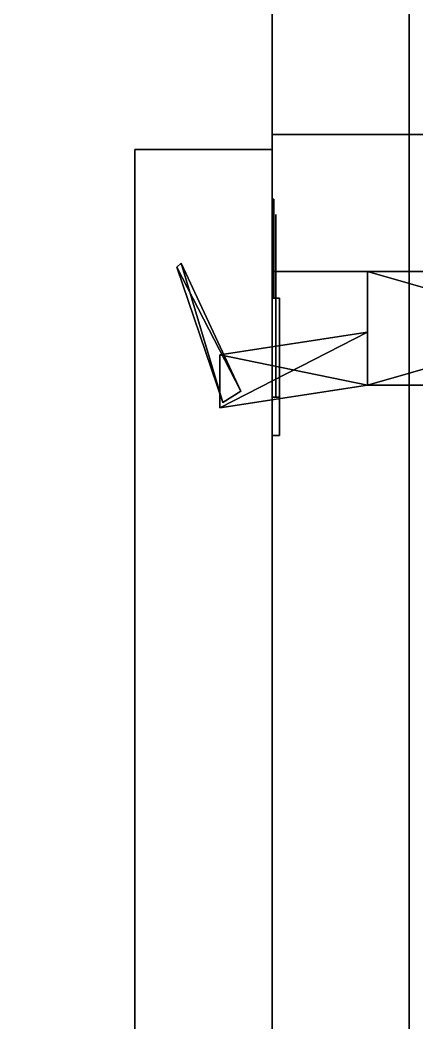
# Model space of a CAD drawing. Extents: x 0 to 4068, y -4475 to 0.
# Drawn here: x 3485 to 3537, y -3032.6 to -2901 of the extents above; entities that cross this region are included whole.
import ezdxf

# ---------------------------------------------------------------- set-up
doc = ezdxf.new("R2010")
doc.units = 0
for name, color, linetype in [('LAYER0', 7, 'CONTINUOUS'), ('LAYER359', 253, 'CONTINUOUS'), ('LAYER364', 7, 'CONTINUOUS'), ('LAYER365', 7, 'CONTINUOUS'), ('LAYER366', 7, 'CONTINUOUS'), ('LAYER369', 28, 'CONTINUOUS'), ('LAYER370', 253, 'CONTINUOUS'), ('LAYER371', 28, 'CONTINUOUS'), ('LAYER372', 253, 'CONTINUOUS'), ('LAYER373', 28, 'CONTINUOUS'), ('LAYER374', 253, 'CONTINUOUS'), ('LAYER375', 28, 'CONTINUOUS'), ('LAYER376', 253, 'CONTINUOUS'), ('LAYER377', 28, 'CONTINUOUS'), ('LAYER378', 253, 'CONTINUOUS'), ('LAYER379', 253, 'CONTINUOUS'), ('LAYER826', 253, 'CONTINUOUS')]:
    doc.layers.add(name, color=color, linetype=linetype)

msp = doc.modelspace()

# ---------------------------------------------------------------- linework, layer by layer
at = {"layer": 'LAYER0', "invisible_edges": 1}
for points in [[(4068, 0), (0, -4475), (0, 0), (4068, 0)], [(4068, -4475, 5), (0, 0, 5), (0, -4475, 5), (4068, -4475, 5)], [(0, 0, 5), (4068, -4475, 5), (4068, 0, 5), (0, 0, 5)], [(0, -4475), (4068, 0), (4068, -4475), (0, -4475)]]:
    msp.add_3dface(points, dxfattribs=at)
at = {"layer": 'LAYER359', "invisible_edges": 1}
for points in [[(3518, -3925, 2365), (3536, -2861, 2365), (3536, -3925, 2365), (3518, -3925, 2365)], [(3536, -2861, 2365), (3518, -3925, 2365), (3518, -2861, 2365), (3536, -2861, 2365)], [(3518, -2861, 2425), (3536, -3925, 2425), (3536, -2861, 2425), (3518, -2861, 2425)], [(3536, -3925, 2425), (3518, -2861, 2425), (3518, -3925, 2425), (3536, -3925, 2425)], [(3518, -3925, 2365), (3518, -2861, 2425), (3518, -2861, 2365), (3518, -3925, 2365)], [(3518, -2861, 2425), (3518, -3925, 2365), (3518, -3925, 2425), (3518, -2861, 2425)], [(3536, -3925, 2425), (3536, -2861, 2365), (3536, -2861, 2425), (3536, -3925, 2425)], [(3536, -2861, 2365), (3536, -3925, 2425), (3536, -3925, 2365), (3536, -2861, 2365)]]:
    msp.add_3dface(points, dxfattribs=at)
at = {"layer": 'LAYER364', "invisible_edges": 1}
for points in [[(3918, -3398, 156), (3518, -2934, 156), (3918, -2934, 156), (3918, -3398, 156)], [(3518, -2934, 156), (3918, -3398, 156), (3518, -3398, 156), (3518, -2934, 156)], [(3918, -2934, 174), (3518, -2934, 156), (3518, -2934, 174), (3918, -2934, 174)], [(3518, -2934, 156), (3918, -2934, 174), (3918, -2934, 156), (3518, -2934, 156)], [(3518, -3398, 174), (3518, -2934, 156), (3518, -3398, 156), (3518, -3398, 174)], [(3518, -2934, 156), (3518, -3398, 174), (3518, -2934, 174), (3518, -2934, 156)], [(3518, -3398, 174), (3918, -2934, 174), (3518, -2934, 174), (3518, -3398, 174)], [(3918, -2934, 174), (3518, -3398, 174), (3918, -3398, 174), (3918, -2934, 174)]]:
    msp.add_3dface(points, dxfattribs=at)
at = {"layer": 'LAYER365', "invisible_edges": 1}
for points in [[(3918, -2934, 2364), (3518, -3398, 2364), (3918, -3398, 2364), (3918, -2934, 2364)], [(3518, -3398, 2364), (3918, -2934, 2364), (3518, -2934, 2364), (3518, -3398, 2364)], [(3918, -2934, 2364), (3518, -2934, 2346), (3518, -2934, 2364), (3918, -2934, 2364)], [(3518, -2934, 2346), (3918, -2934, 2364), (3918, -2934, 2346), (3518, -2934, 2346)], [(3518, -2934, 2346), (3518, -3398, 2364), (3518, -2934, 2364), (3518, -2934, 2346)], [(3518, -3398, 2364), (3518, -2934, 2346), (3518, -3398, 2346), (3518, -3398, 2364)], [(3518, -2934, 2346), (3918, -3398, 2346), (3518, -3398, 2346), (3518, -2934, 2346)], [(3918, -3398, 2346), (3518, -2934, 2346), (3918, -2934, 2346), (3918, -3398, 2346)]]:
    msp.add_3dface(points, dxfattribs=at)
at = {"layer": 'LAYER366', "invisible_edges": 1}
for points in [[(3918, -2916, 155), (3518, -2934, 155), (3518, -2916, 155), (3918, -2916, 155)], [(3518, -2934, 155), (3918, -2916, 155), (3918, -2934, 155), (3518, -2934, 155)], [(3518, -2916, 2365), (3518, -2934, 155), (3518, -2934, 2365), (3518, -2916, 2365)], [(3518, -2934, 155), (3518, -2916, 2365), (3518, -2916, 155), (3518, -2934, 155)], [(3918, -2934, 2365), (3518, -2916, 2365), (3518, -2934, 2365), (3918, -2934, 2365)], [(3518, -2916, 2365), (3918, -2934, 2365), (3918, -2916, 2365), (3518, -2916, 2365)], [(3518, -2916, 2365), (3918, -2916, 155), (3518, -2916, 155), (3518, -2916, 2365)], [(3918, -2916, 155), (3518, -2916, 2365), (3918, -2916, 2365), (3918, -2916, 155)], [(3918, -2934, 2365), (3518, -2934, 155), (3918, -2934, 155), (3918, -2934, 2365)], [(3518, -2934, 155), (3918, -2934, 2365), (3518, -2934, 2365), (3518, -2934, 155)]]:
    msp.add_3dface(points, dxfattribs=at)
at = {"layer": 'LAYER369'}
for points, invisible_edges in [([(3518.25, -2925.49, 253.025), (3518.25, -2924.5, 258), (3518.25, -2926.5, 258), (3518.25, -2926.5, 252.5)], 10), ([(3518.25, -2924.5, 258), (3518.25, -2925.49, 262.975), (3518.25, -2926.5, 263.5), (3518.25, -2926.5, 258)], 10), ([(3518.25, -2928.308, 248.808), (3518.25, -2925.49, 253.025), (3518.25, -2926.5, 252.5), (3518.25, -2930, 252.5)], 10), ([(3518.25, -2925.49, 262.975), (3518.25, -2928.308, 267.192), (3518.25, -2930, 263.5), (3518.25, -2926.5, 263.5)], 10), ([(3518.5, -2926.5, 263.5), (3518.5, -2926.5, 252.5), (3518.5, -2933.5, 252.5), (3518.5, -2933.291, 263.317)], 4), ([(3518.25, -2932.525, 245.99), (3518.25, -2928.308, 248.808), (3518.25, -2930, 252.5), (3518.25, -2933.5, 252.5)], 10), ([(3518.25, -2928.308, 267.192), (3518.25, -2932.525, 270.01), (3518.25, -2933.5, 263.5), (3518.25, -2930, 263.5)], 10), ([(3518.25, -2937.5, 245), (3518.25, -2932.525, 245.99), (3518.25, -2933.5, 252.5), (3518.25, -2937.5, 249)], 2), ([(3518.25, -2932.525, 270.01), (3518.25, -2937.5, 271), (3518.25, -2937.5, 267), (3518.25, -2933.5, 263.5)], 8), ([(3518.5, -2933.291, 263.317), (3518.5, -2933.5, 252.5), (3518.5, -2937.5, 249), (3518.5, -2937.5, 267)], 5), ([(3518.5, -2937.5, 267), (3518.5, -2937.5, 249), (3518.5, -2950.5, 249), (3518.5, -2950.5, 267)], 1), ([(3519, -2955.5, 237), (3519, -2950.5, 249), (3519, -2937.5, 249), (3519, -2937.5, 237)], 1), ([(3519, -2955.5, 279), (3519, -2950.5, 267), (3519, -2937.5, 267), (3519, -2937.5, 279)], 1), ([(3519, -2955.5, 279), (3519, -2955.5, 237), (3519, -2950.5, 249), (3519, -2950.5, 267)], 10)]:
    msp.add_3dface(points, dxfattribs=dict(at, invisible_edges=invisible_edges))
for points in [[(3518, -2937.5, 249), (3518, -2937.5, 237), (3518, -2937.5, 249)], [(3518, -2937.5, 267), (3518, -2937.5, 279), (3518, -2937.5, 267)], [(3519, -2950.5, 249), (3518, -2950.5, 249), (3518, -2937.5, 249), (3519, -2937.5, 249)], [(3519, -2937.5, 249), (3518, -2937.5, 249), (3518, -2937.5, 237), (3519, -2937.5, 237)], [(3519, -2937.5, 237), (3518, -2937.5, 237), (3518, -2955.5, 237), (3519, -2955.5, 237)], [(3519, -2950.5, 267), (3518, -2950.5, 267), (3518, -2937.5, 267), (3519, -2937.5, 267)], [(3519, -2937.5, 267), (3518, -2937.5, 267), (3518, -2937.5, 279), (3519, -2937.5, 279)], [(3519, -2937.5, 279), (3518, -2937.5, 279), (3518, -2955.5, 279), (3519, -2955.5, 279)], [(3518, -2955.5, 237), (3518, -2937.5, 237), (3518, -2937.5, 279), (3518, -2955.5, 279)], [(3519, -2955.5, 237), (3519, -2937.5, 237), (3519, -2937.5, 237), (3519, -2955.5, 237)], [(3519, -2955.5, 279), (3519, -2937.5, 279), (3519, -2937.5, 279), (3519, -2955.5, 279)], [(3518, -2950.5, 249), (3518, -2950.5, 267), (3518, -2950.5, 249)], [(3519, -2950.5, 249), (3518, -2950.5, 249), (3518, -2950.5, 267), (3519, -2950.5, 267)], [(3519, -2955.5, 279), (3518, -2955.5, 279), (3519, -2955.5, 279)], [(3518, -2955.5, 237), (3518, -2955.5, 279), (3519, -2955.5, 279), (3519, -2955.5, 237)]]:
    msp.add_3dface(points, dxfattribs=at)
at = {"layer": 'LAYER370'}
for points in [[(3513.925, -2949.692, 252.348), (3505.5, -2933.409, 252.348), (3506.077, -2932.918, 252.348), (3513.925, -2949.692, 252.348)], [(3505.5, -2933.409, 263.652), (3511.544, -2951.182, 263.652), (3506.077, -2932.918, 263.652), (3505.5, -2933.409, 263.652)], [(3506.077, -2932.918, 263.652), (3511.544, -2951.182, 263.652), (3513.925, -2949.692, 263.652), (3506.077, -2932.918, 263.652)], [(3511.544, -2951.182, 252.348), (3505.5, -2933.409, 252.348), (3513.925, -2949.692, 252.348), (3511.544, -2951.182, 252.348)], [(3511.544, -2951.182, 252.348), (3505.5, -2933.409, 263.652), (3505.5, -2933.409, 252.348), (3511.544, -2951.182, 252.348)], [(3511.544, -2951.182, 263.652), (3505.5, -2933.409, 263.652), (3511.544, -2951.182, 252.348), (3511.544, -2951.182, 263.652)], [(3582.5, -2934, 251.217), (3530.5, -2948.921, 251.217), (3530.5, -2934, 251.217), (3582.5, -2934, 251.217)], [(3582.5, -2948.921, 251.217), (3530.5, -2948.921, 251.217), (3582.5, -2934, 251.217), (3582.5, -2948.921, 251.217)], [(3530.5, -2934, 264.783), (3582.5, -2948.921, 264.783), (3582.5, -2934, 264.783), (3530.5, -2934, 264.783)], [(3530.5, -2948.921, 264.783), (3582.5, -2948.921, 264.783), (3530.5, -2934, 264.783), (3530.5, -2948.921, 264.783)], [(3530.5, -2941.958, 251.217), (3511.135, -2951.906, 251.217), (3511.135, -2944.942, 251.217), (3530.5, -2941.958, 251.217)], [(3530.5, -2948.921, 251.217), (3511.135, -2951.906, 251.217), (3530.5, -2941.958, 251.217), (3530.5, -2948.921, 251.217)], [(3511.135, -2944.942, 264.783), (3530.5, -2948.921, 264.783), (3530.5, -2941.958, 264.783), (3511.135, -2944.942, 264.783)], [(3511.135, -2951.906, 264.783), (3530.5, -2948.921, 264.783), (3511.135, -2944.942, 264.783), (3511.135, -2951.906, 264.783)], [(3530.5, -2948.921, 251.217), (3511.135, -2951.906, 264.783), (3511.135, -2951.906, 251.217), (3530.5, -2948.921, 251.217)], [(3530.5, -2948.921, 264.783), (3511.135, -2951.906, 264.783), (3530.5, -2948.921, 251.217), (3530.5, -2948.921, 264.783)], [(3582.5, -2948.921, 251.217), (3530.5, -2948.921, 264.783), (3530.5, -2948.921, 251.217), (3582.5, -2948.921, 251.217)], [(3582.5, -2948.921, 264.783), (3530.5, -2948.921, 264.783), (3582.5, -2948.921, 251.217), (3582.5, -2948.921, 264.783)]]:
    msp.add_3dface(points, dxfattribs=at)
at = {"layer": 'LAYER371'}
for points, invisible_edges in [([(3518.25, -2925.49, 754.025), (3518.25, -2924.5, 759), (3518.25, -2926.5, 759), (3518.25, -2926.5, 753.5)], 10), ([(3518.25, -2924.5, 759), (3518.25, -2925.49, 763.975), (3518.25, -2926.5, 764.5), (3518.25, -2926.5, 759)], 10), ([(3518.25, -2928.308, 749.808), (3518.25, -2925.49, 754.025), (3518.25, -2926.5, 753.5), (3518.25, -2930, 753.5)], 10), ([(3518.25, -2925.49, 763.975), (3518.25, -2928.308, 768.192), (3518.25, -2930, 764.5), (3518.25, -2926.5, 764.5)], 10), ([(3518.5, -2926.5, 764.5), (3518.5, -2926.5, 753.5), (3518.5, -2933.5, 753.5), (3518.5, -2933.291, 764.317)], 4), ([(3518.25, -2932.525, 746.99), (3518.25, -2928.308, 749.808), (3518.25, -2930, 753.5), (3518.25, -2933.5, 753.5)], 10), ([(3518.25, -2928.308, 768.192), (3518.25, -2932.525, 771.01), (3518.25, -2933.5, 764.5), (3518.25, -2930, 764.5)], 10), ([(3518.25, -2937.5, 746), (3518.25, -2932.525, 746.99), (3518.25, -2933.5, 753.5), (3518.25, -2937.5, 750)], 2), ([(3518.25, -2932.525, 771.01), (3518.25, -2937.5, 772), (3518.25, -2937.5, 768), (3518.25, -2933.5, 764.5)], 8), ([(3518.5, -2933.291, 764.317), (3518.5, -2933.5, 753.5), (3518.5, -2937.5, 750), (3518.5, -2937.5, 768)], 5), ([(3518.5, -2937.5, 768), (3518.5, -2937.5, 750), (3518.5, -2950.5, 750), (3518.5, -2950.5, 768)], 1), ([(3519, -2955.5, 738), (3519, -2950.5, 750), (3519, -2937.5, 750), (3519, -2937.5, 738)], 1), ([(3519, -2955.5, 780), (3519, -2950.5, 768), (3519, -2937.5, 768), (3519, -2937.5, 780)], 1), ([(3519, -2955.5, 780), (3519, -2955.5, 738), (3519, -2950.5, 750), (3519, -2950.5, 768)], 10)]:
    msp.add_3dface(points, dxfattribs=dict(at, invisible_edges=invisible_edges))
for points in [[(3518, -2937.5, 750), (3518, -2937.5, 738), (3518, -2937.5, 750)], [(3518, -2937.5, 768), (3518, -2937.5, 780), (3518, -2937.5, 768)], [(3519, -2950.5, 750), (3518, -2950.5, 750), (3518, -2937.5, 750), (3519, -2937.5, 750)], [(3519, -2937.5, 750), (3518, -2937.5, 750), (3518, -2937.5, 738), (3519, -2937.5, 738)], [(3519, -2937.5, 738), (3518, -2937.5, 738), (3518, -2955.5, 738), (3519, -2955.5, 738)], [(3519, -2950.5, 768), (3518, -2950.5, 768), (3518, -2937.5, 768), (3519, -2937.5, 768)], [(3519, -2937.5, 768), (3518, -2937.5, 768), (3518, -2937.5, 780), (3519, -2937.5, 780)], [(3519, -2937.5, 780), (3518, -2937.5, 780), (3518, -2955.5, 780), (3519, -2955.5, 780)], [(3518, -2955.5, 738), (3518, -2937.5, 738), (3518, -2937.5, 780), (3518, -2955.5, 780)], [(3519, -2955.5, 738), (3519, -2937.5, 738), (3519, -2937.5, 738), (3519, -2955.5, 738)], [(3519, -2955.5, 780), (3519, -2937.5, 780), (3519, -2937.5, 780), (3519, -2955.5, 780)], [(3518, -2950.5, 750), (3518, -2950.5, 768), (3518, -2950.5, 750)], [(3519, -2950.5, 750), (3518, -2950.5, 750), (3518, -2950.5, 768), (3519, -2950.5, 768)], [(3519, -2955.5, 780), (3518, -2955.5, 780), (3519, -2955.5, 780)], [(3518, -2955.5, 738), (3518, -2955.5, 780), (3519, -2955.5, 780), (3519, -2955.5, 738)]]:
    msp.add_3dface(points, dxfattribs=at)
at = {"layer": 'LAYER372'}
for points in [[(3513.925, -2949.692, 753.348), (3505.5, -2933.409, 753.348), (3506.077, -2932.918, 753.348), (3513.925, -2949.692, 753.348)], [(3505.5, -2933.409, 764.652), (3511.544, -2951.182, 764.652), (3506.077, -2932.918, 764.652), (3505.5, -2933.409, 764.652)], [(3506.077, -2932.918, 764.652), (3511.544, -2951.182, 764.652), (3513.925, -2949.692, 764.652), (3506.077, -2932.918, 764.652)], [(3511.544, -2951.182, 753.348), (3505.5, -2933.409, 753.348), (3513.925, -2949.692, 753.348), (3511.544, -2951.182, 753.348)], [(3511.544, -2951.182, 753.348), (3505.5, -2933.409, 764.652), (3505.5, -2933.409, 753.348), (3511.544, -2951.182, 753.348)], [(3511.544, -2951.182, 764.652), (3505.5, -2933.409, 764.652), (3511.544, -2951.182, 753.348), (3511.544, -2951.182, 764.652)], [(3582.5, -2934, 752.217), (3530.5, -2948.921, 752.217), (3530.5, -2934, 752.217), (3582.5, -2934, 752.217)], [(3582.5, -2948.921, 752.217), (3530.5, -2948.921, 752.217), (3582.5, -2934, 752.217), (3582.5, -2948.921, 752.217)], [(3530.5, -2934, 765.783), (3582.5, -2948.921, 765.783), (3582.5, -2934, 765.783), (3530.5, -2934, 765.783)], [(3530.5, -2948.921, 765.783), (3582.5, -2948.921, 765.783), (3530.5, -2934, 765.783), (3530.5, -2948.921, 765.783)], [(3530.5, -2941.958, 752.217), (3511.135, -2951.906, 752.217), (3511.135, -2944.942, 752.217), (3530.5, -2941.958, 752.217)], [(3530.5, -2948.921, 752.217), (3511.135, -2951.906, 752.217), (3530.5, -2941.958, 752.217), (3530.5, -2948.921, 752.217)], [(3511.135, -2944.942, 765.783), (3530.5, -2948.921, 765.783), (3530.5, -2941.958, 765.783), (3511.135, -2944.942, 765.783)], [(3511.135, -2951.906, 765.783), (3530.5, -2948.921, 765.783), (3511.135, -2944.942, 765.783), (3511.135, -2951.906, 765.783)], [(3530.5, -2948.921, 752.217), (3511.135, -2951.906, 765.783), (3511.135, -2951.906, 752.217), (3530.5, -2948.921, 752.217)], [(3530.5, -2948.921, 765.783), (3511.135, -2951.906, 765.783), (3530.5, -2948.921, 752.217), (3530.5, -2948.921, 765.783)], [(3582.5, -2948.921, 752.217), (3530.5, -2948.921, 765.783), (3530.5, -2948.921, 752.217), (3582.5, -2948.921, 752.217)], [(3582.5, -2948.921, 765.783), (3530.5, -2948.921, 765.783), (3582.5, -2948.921, 752.217), (3582.5, -2948.921, 765.783)]]:
    msp.add_3dface(points, dxfattribs=at)
at = {"layer": 'LAYER373'}
for points, invisible_edges in [([(3518.25, -2925.49, 1255.025), (3518.25, -2924.5, 1260), (3518.25, -2926.5, 1260), (3518.25, -2926.5, 1254.5)], 10), ([(3518.25, -2924.5, 1260), (3518.25, -2925.49, 1264.975), (3518.25, -2926.5, 1265.5), (3518.25, -2926.5, 1260)], 10), ([(3518.25, -2928.308, 1250.808), (3518.25, -2925.49, 1255.025), (3518.25, -2926.5, 1254.5), (3518.25, -2930, 1254.5)], 10), ([(3518.25, -2925.49, 1264.975), (3518.25, -2928.308, 1269.192), (3518.25, -2930, 1265.5), (3518.25, -2926.5, 1265.5)], 10), ([(3518.5, -2926.5, 1265.5), (3518.5, -2926.5, 1254.5), (3518.5, -2933.5, 1254.5), (3518.5, -2933.291, 1265.317)], 4), ([(3518.25, -2932.525, 1247.99), (3518.25, -2928.308, 1250.808), (3518.25, -2930, 1254.5), (3518.25, -2933.5, 1254.5)], 10), ([(3518.25, -2928.308, 1269.192), (3518.25, -2932.525, 1272.01), (3518.25, -2933.5, 1265.5), (3518.25, -2930, 1265.5)], 10), ([(3518.25, -2937.5, 1247), (3518.25, -2932.525, 1247.99), (3518.25, -2933.5, 1254.5), (3518.25, -2937.5, 1251)], 2), ([(3518.25, -2932.525, 1272.01), (3518.25, -2937.5, 1273), (3518.25, -2937.5, 1269), (3518.25, -2933.5, 1265.5)], 8), ([(3518.5, -2933.291, 1265.317), (3518.5, -2933.5, 1254.5), (3518.5, -2937.5, 1251), (3518.5, -2937.5, 1269)], 5), ([(3518.5, -2937.5, 1269), (3518.5, -2937.5, 1251), (3518.5, -2950.5, 1251), (3518.5, -2950.5, 1269)], 1), ([(3519, -2955.5, 1239), (3519, -2950.5, 1251), (3519, -2937.5, 1251), (3519, -2937.5, 1239)], 1), ([(3519, -2955.5, 1281), (3519, -2950.5, 1269), (3519, -2937.5, 1269), (3519, -2937.5, 1281)], 1), ([(3519, -2955.5, 1281), (3519, -2955.5, 1239), (3519, -2950.5, 1251), (3519, -2950.5, 1269)], 10)]:
    msp.add_3dface(points, dxfattribs=dict(at, invisible_edges=invisible_edges))
for points in [[(3518, -2937.5, 1251), (3518, -2937.5, 1239), (3518, -2937.5, 1251)], [(3518, -2937.5, 1269), (3518, -2937.5, 1281), (3518, -2937.5, 1269)], [(3519, -2950.5, 1251), (3518, -2950.5, 1251), (3518, -2937.5, 1251), (3519, -2937.5, 1251)], [(3519, -2937.5, 1251), (3518, -2937.5, 1251), (3518, -2937.5, 1239), (3519, -2937.5, 1239)], [(3519, -2937.5, 1239), (3518, -2937.5, 1239), (3518, -2955.5, 1239), (3519, -2955.5, 1239)], [(3519, -2950.5, 1269), (3518, -2950.5, 1269), (3518, -2937.5, 1269), (3519, -2937.5, 1269)], [(3519, -2937.5, 1269), (3518, -2937.5, 1269), (3518, -2937.5, 1281), (3519, -2937.5, 1281)], [(3519, -2937.5, 1281), (3518, -2937.5, 1281), (3518, -2955.5, 1281), (3519, -2955.5, 1281)], [(3518, -2955.5, 1239), (3518, -2937.5, 1239), (3518, -2937.5, 1281), (3518, -2955.5, 1281)], [(3519, -2955.5, 1239), (3519, -2937.5, 1239), (3519, -2937.5, 1239), (3519, -2955.5, 1239)], [(3519, -2955.5, 1281), (3519, -2937.5, 1281), (3519, -2937.5, 1281), (3519, -2955.5, 1281)], [(3518, -2950.5, 1251), (3518, -2950.5, 1269), (3518, -2950.5, 1251)], [(3519, -2950.5, 1251), (3518, -2950.5, 1251), (3518, -2950.5, 1269), (3519, -2950.5, 1269)], [(3519, -2955.5, 1281), (3518, -2955.5, 1281), (3519, -2955.5, 1281)], [(3518, -2955.5, 1239), (3518, -2955.5, 1281), (3519, -2955.5, 1281), (3519, -2955.5, 1239)]]:
    msp.add_3dface(points, dxfattribs=at)
at = {"layer": 'LAYER374'}
for points in [[(3513.925, -2949.692, 1254.348), (3505.5, -2933.409, 1254.348), (3506.077, -2932.918, 1254.348), (3513.925, -2949.692, 1254.348)], [(3505.5, -2933.409, 1265.652), (3511.544, -2951.182, 1265.652), (3506.077, -2932.918, 1265.652), (3505.5, -2933.409, 1265.652)], [(3506.077, -2932.918, 1265.652), (3511.544, -2951.182, 1265.652), (3513.925, -2949.692, 1265.652), (3506.077, -2932.918, 1265.652)], [(3511.544, -2951.182, 1254.348), (3505.5, -2933.409, 1254.348), (3513.925, -2949.692, 1254.348), (3511.544, -2951.182, 1254.348)], [(3511.544, -2951.182, 1254.348), (3505.5, -2933.409, 1265.652), (3505.5, -2933.409, 1254.348), (3511.544, -2951.182, 1254.348)], [(3511.544, -2951.182, 1265.652), (3505.5, -2933.409, 1265.652), (3511.544, -2951.182, 1254.348), (3511.544, -2951.182, 1265.652)], [(3582.5, -2934, 1253.217), (3530.5, -2948.921, 1253.217), (3530.5, -2934, 1253.217), (3582.5, -2934, 1253.217)], [(3582.5, -2948.921, 1253.217), (3530.5, -2948.921, 1253.217), (3582.5, -2934, 1253.217), (3582.5, -2948.921, 1253.217)], [(3530.5, -2934, 1266.783), (3582.5, -2948.921, 1266.783), (3582.5, -2934, 1266.783), (3530.5, -2934, 1266.783)], [(3530.5, -2948.921, 1266.783), (3582.5, -2948.921, 1266.783), (3530.5, -2934, 1266.783), (3530.5, -2948.921, 1266.783)], [(3530.5, -2941.958, 1253.217), (3511.135, -2951.906, 1253.217), (3511.135, -2944.942, 1253.217), (3530.5, -2941.958, 1253.217)], [(3530.5, -2948.921, 1253.217), (3511.135, -2951.906, 1253.217), (3530.5, -2941.958, 1253.217), (3530.5, -2948.921, 1253.217)], [(3511.135, -2944.942, 1266.783), (3530.5, -2948.921, 1266.783), (3530.5, -2941.958, 1266.783), (3511.135, -2944.942, 1266.783)], [(3511.135, -2951.906, 1266.783), (3530.5, -2948.921, 1266.783), (3511.135, -2944.942, 1266.783), (3511.135, -2951.906, 1266.783)], [(3530.5, -2948.921, 1253.217), (3511.135, -2951.906, 1266.783), (3511.135, -2951.906, 1253.217), (3530.5, -2948.921, 1253.217)], [(3530.5, -2948.921, 1266.783), (3511.135, -2951.906, 1266.783), (3530.5, -2948.921, 1253.217), (3530.5, -2948.921, 1266.783)], [(3582.5, -2948.921, 1253.217), (3530.5, -2948.921, 1266.783), (3530.5, -2948.921, 1253.217), (3582.5, -2948.921, 1253.217)], [(3582.5, -2948.921, 1266.783), (3530.5, -2948.921, 1266.783), (3582.5, -2948.921, 1253.217), (3582.5, -2948.921, 1266.783)]]:
    msp.add_3dface(points, dxfattribs=at)
at = {"layer": 'LAYER375'}
for points, invisible_edges in [([(3518.25, -2925.49, 1756.025), (3518.25, -2924.5, 1761), (3518.25, -2926.5, 1761), (3518.25, -2926.5, 1755.5)], 10), ([(3518.25, -2924.5, 1761), (3518.25, -2925.49, 1765.975), (3518.25, -2926.5, 1766.5), (3518.25, -2926.5, 1761)], 10), ([(3518.25, -2928.308, 1751.808), (3518.25, -2925.49, 1756.025), (3518.25, -2926.5, 1755.5), (3518.25, -2930, 1755.5)], 10), ([(3518.25, -2925.49, 1765.975), (3518.25, -2928.308, 1770.192), (3518.25, -2930, 1766.5), (3518.25, -2926.5, 1766.5)], 10), ([(3518.5, -2926.5, 1766.5), (3518.5, -2926.5, 1755.5), (3518.5, -2933.5, 1755.5), (3518.5, -2933.291, 1766.317)], 4), ([(3518.25, -2932.525, 1748.99), (3518.25, -2928.308, 1751.808), (3518.25, -2930, 1755.5), (3518.25, -2933.5, 1755.5)], 10), ([(3518.25, -2928.308, 1770.192), (3518.25, -2932.525, 1773.01), (3518.25, -2933.5, 1766.5), (3518.25, -2930, 1766.5)], 10), ([(3518.25, -2937.5, 1748), (3518.25, -2932.525, 1748.99), (3518.25, -2933.5, 1755.5), (3518.25, -2937.5, 1752)], 2), ([(3518.25, -2932.525, 1773.01), (3518.25, -2937.5, 1774), (3518.25, -2937.5, 1770), (3518.25, -2933.5, 1766.5)], 8), ([(3518.5, -2933.291, 1766.317), (3518.5, -2933.5, 1755.5), (3518.5, -2937.5, 1752), (3518.5, -2937.5, 1770)], 5), ([(3518.5, -2937.5, 1770), (3518.5, -2937.5, 1752), (3518.5, -2950.5, 1752), (3518.5, -2950.5, 1770)], 1), ([(3519, -2955.5, 1740), (3519, -2950.5, 1752), (3519, -2937.5, 1752), (3519, -2937.5, 1740)], 1), ([(3519, -2955.5, 1782), (3519, -2950.5, 1770), (3519, -2937.5, 1770), (3519, -2937.5, 1782)], 1), ([(3519, -2955.5, 1782), (3519, -2955.5, 1740), (3519, -2950.5, 1752), (3519, -2950.5, 1770)], 10)]:
    msp.add_3dface(points, dxfattribs=dict(at, invisible_edges=invisible_edges))
for points in [[(3518, -2937.5, 1752), (3518, -2937.5, 1740), (3518, -2937.5, 1752)], [(3518, -2937.5, 1770), (3518, -2937.5, 1782), (3518, -2937.5, 1770)], [(3519, -2950.5, 1752), (3518, -2950.5, 1752), (3518, -2937.5, 1752), (3519, -2937.5, 1752)], [(3519, -2937.5, 1752), (3518, -2937.5, 1752), (3518, -2937.5, 1740), (3519, -2937.5, 1740)], [(3519, -2937.5, 1740), (3518, -2937.5, 1740), (3518, -2955.5, 1740), (3519, -2955.5, 1740)], [(3519, -2950.5, 1770), (3518, -2950.5, 1770), (3518, -2937.5, 1770), (3519, -2937.5, 1770)], [(3519, -2937.5, 1770), (3518, -2937.5, 1770), (3518, -2937.5, 1782), (3519, -2937.5, 1782)], [(3519, -2937.5, 1782), (3518, -2937.5, 1782), (3518, -2955.5, 1782), (3519, -2955.5, 1782)], [(3518, -2955.5, 1740), (3518, -2937.5, 1740), (3518, -2937.5, 1782), (3518, -2955.5, 1782)], [(3519, -2955.5, 1740), (3519, -2937.5, 1740), (3519, -2937.5, 1740), (3519, -2955.5, 1740)], [(3519, -2955.5, 1782), (3519, -2937.5, 1782), (3519, -2937.5, 1782), (3519, -2955.5, 1782)], [(3518, -2950.5, 1752), (3518, -2950.5, 1770), (3518, -2950.5, 1752)], [(3519, -2950.5, 1752), (3518, -2950.5, 1752), (3518, -2950.5, 1770), (3519, -2950.5, 1770)], [(3519, -2955.5, 1782), (3518, -2955.5, 1782), (3519, -2955.5, 1782)], [(3518, -2955.5, 1740), (3518, -2955.5, 1782), (3519, -2955.5, 1782), (3519, -2955.5, 1740)]]:
    msp.add_3dface(points, dxfattribs=at)
at = {"layer": 'LAYER376'}
for points in [[(3513.925, -2949.692, 1755.348), (3505.5, -2933.409, 1755.348), (3506.077, -2932.918, 1755.348), (3513.925, -2949.692, 1755.348)], [(3505.5, -2933.409, 1766.652), (3511.544, -2951.182, 1766.652), (3506.077, -2932.918, 1766.652), (3505.5, -2933.409, 1766.652)], [(3506.077, -2932.918, 1766.652), (3511.544, -2951.182, 1766.652), (3513.925, -2949.692, 1766.652), (3506.077, -2932.918, 1766.652)], [(3511.544, -2951.182, 1755.348), (3505.5, -2933.409, 1755.348), (3513.925, -2949.692, 1755.348), (3511.544, -2951.182, 1755.348)], [(3511.544, -2951.182, 1755.348), (3505.5, -2933.409, 1766.652), (3505.5, -2933.409, 1755.348), (3511.544, -2951.182, 1755.348)], [(3511.544, -2951.182, 1766.652), (3505.5, -2933.409, 1766.652), (3511.544, -2951.182, 1755.348), (3511.544, -2951.182, 1766.652)], [(3582.5, -2934, 1754.217), (3530.5, -2948.921, 1754.217), (3530.5, -2934, 1754.217), (3582.5, -2934, 1754.217)], [(3582.5, -2948.921, 1754.217), (3530.5, -2948.921, 1754.217), (3582.5, -2934, 1754.217), (3582.5, -2948.921, 1754.217)], [(3530.5, -2934, 1767.783), (3582.5, -2948.921, 1767.783), (3582.5, -2934, 1767.783), (3530.5, -2934, 1767.783)], [(3530.5, -2948.921, 1767.783), (3582.5, -2948.921, 1767.783), (3530.5, -2934, 1767.783), (3530.5, -2948.921, 1767.783)], [(3530.5, -2941.958, 1754.217), (3511.135, -2951.906, 1754.217), (3511.135, -2944.942, 1754.217), (3530.5, -2941.958, 1754.217)], [(3530.5, -2948.921, 1754.217), (3511.135, -2951.906, 1754.217), (3530.5, -2941.958, 1754.217), (3530.5, -2948.921, 1754.217)], [(3511.135, -2944.942, 1767.783), (3530.5, -2948.921, 1767.783), (3530.5, -2941.958, 1767.783), (3511.135, -2944.942, 1767.783)], [(3511.135, -2951.906, 1767.783), (3530.5, -2948.921, 1767.783), (3511.135, -2944.942, 1767.783), (3511.135, -2951.906, 1767.783)], [(3530.5, -2948.921, 1754.217), (3511.135, -2951.906, 1767.783), (3511.135, -2951.906, 1754.217), (3530.5, -2948.921, 1754.217)], [(3530.5, -2948.921, 1767.783), (3511.135, -2951.906, 1767.783), (3530.5, -2948.921, 1754.217), (3530.5, -2948.921, 1767.783)], [(3582.5, -2948.921, 1754.217), (3530.5, -2948.921, 1767.783), (3530.5, -2948.921, 1754.217), (3582.5, -2948.921, 1754.217)], [(3582.5, -2948.921, 1767.783), (3530.5, -2948.921, 1767.783), (3582.5, -2948.921, 1754.217), (3582.5, -2948.921, 1767.783)]]:
    msp.add_3dface(points, dxfattribs=at)
at = {"layer": 'LAYER377'}
for points, invisible_edges in [([(3518.25, -2925.49, 2257.025), (3518.25, -2924.5, 2262), (3518.25, -2926.5, 2262), (3518.25, -2926.5, 2256.5)], 10), ([(3518.25, -2924.5, 2262), (3518.25, -2925.49, 2266.975), (3518.25, -2926.5, 2267.5), (3518.25, -2926.5, 2262)], 10), ([(3518.25, -2928.308, 2252.808), (3518.25, -2925.49, 2257.025), (3518.25, -2926.5, 2256.5), (3518.25, -2930, 2256.5)], 10), ([(3518.25, -2925.49, 2266.975), (3518.25, -2928.308, 2271.192), (3518.25, -2930, 2267.5), (3518.25, -2926.5, 2267.5)], 10), ([(3518.5, -2926.5, 2267.5), (3518.5, -2926.5, 2256.5), (3518.5, -2933.5, 2256.5), (3518.5, -2933.291, 2267.317)], 4), ([(3518.25, -2932.525, 2249.99), (3518.25, -2928.308, 2252.808), (3518.25, -2930, 2256.5), (3518.25, -2933.5, 2256.5)], 10), ([(3518.25, -2928.308, 2271.192), (3518.25, -2932.525, 2274.01), (3518.25, -2933.5, 2267.5), (3518.25, -2930, 2267.5)], 10), ([(3518.25, -2937.5, 2249), (3518.25, -2932.525, 2249.99), (3518.25, -2933.5, 2256.5), (3518.25, -2937.5, 2253)], 2), ([(3518.25, -2932.525, 2274.01), (3518.25, -2937.5, 2275), (3518.25, -2937.5, 2271), (3518.25, -2933.5, 2267.5)], 8), ([(3518.5, -2933.291, 2267.317), (3518.5, -2933.5, 2256.5), (3518.5, -2937.5, 2253), (3518.5, -2937.5, 2271)], 5), ([(3518.5, -2937.5, 2271), (3518.5, -2937.5, 2253), (3518.5, -2950.5, 2253), (3518.5, -2950.5, 2271)], 1), ([(3519, -2955.5, 2241), (3519, -2950.5, 2253), (3519, -2937.5, 2253), (3519, -2937.5, 2241)], 1), ([(3519, -2955.5, 2283), (3519, -2950.5, 2271), (3519, -2937.5, 2271), (3519, -2937.5, 2283)], 1), ([(3519, -2955.5, 2283), (3519, -2955.5, 2241), (3519, -2950.5, 2253), (3519, -2950.5, 2271)], 10)]:
    msp.add_3dface(points, dxfattribs=dict(at, invisible_edges=invisible_edges))
for points in [[(3518, -2937.5, 2253), (3518, -2937.5, 2241), (3518, -2937.5, 2253)], [(3518, -2937.5, 2271), (3518, -2937.5, 2283), (3518, -2937.5, 2271)], [(3519, -2950.5, 2253), (3518, -2950.5, 2253), (3518, -2937.5, 2253), (3519, -2937.5, 2253)], [(3519, -2937.5, 2253), (3518, -2937.5, 2253), (3518, -2937.5, 2241), (3519, -2937.5, 2241)], [(3519, -2937.5, 2241), (3518, -2937.5, 2241), (3518, -2955.5, 2241), (3519, -2955.5, 2241)], [(3519, -2950.5, 2271), (3518, -2950.5, 2271), (3518, -2937.5, 2271), (3519, -2937.5, 2271)], [(3519, -2937.5, 2271), (3518, -2937.5, 2271), (3518, -2937.5, 2283), (3519, -2937.5, 2283)], [(3519, -2937.5, 2283), (3518, -2937.5, 2283), (3518, -2955.5, 2283), (3519, -2955.5, 2283)], [(3518, -2955.5, 2241), (3518, -2937.5, 2241), (3518, -2937.5, 2283), (3518, -2955.5, 2283)], [(3519, -2955.5, 2241), (3519, -2937.5, 2241), (3519, -2937.5, 2241), (3519, -2955.5, 2241)], [(3519, -2955.5, 2283), (3519, -2937.5, 2283), (3519, -2937.5, 2283), (3519, -2955.5, 2283)], [(3518, -2950.5, 2253), (3518, -2950.5, 2271), (3518, -2950.5, 2253)], [(3519, -2950.5, 2253), (3518, -2950.5, 2253), (3518, -2950.5, 2271), (3519, -2950.5, 2271)], [(3519, -2955.5, 2283), (3518, -2955.5, 2283), (3519, -2955.5, 2283)], [(3518, -2955.5, 2241), (3518, -2955.5, 2283), (3519, -2955.5, 2283), (3519, -2955.5, 2241)]]:
    msp.add_3dface(points, dxfattribs=at)
at = {"layer": 'LAYER378'}
for points in [[(3513.925, -2949.692, 2256.348), (3505.5, -2933.409, 2256.348), (3506.077, -2932.918, 2256.348), (3513.925, -2949.692, 2256.348)], [(3505.5, -2933.409, 2267.652), (3511.544, -2951.182, 2267.652), (3506.077, -2932.918, 2267.652), (3505.5, -2933.409, 2267.652)], [(3506.077, -2932.918, 2267.652), (3511.544, -2951.182, 2267.652), (3513.925, -2949.692, 2267.652), (3506.077, -2932.918, 2267.652)], [(3511.544, -2951.182, 2256.348), (3505.5, -2933.409, 2256.348), (3513.925, -2949.692, 2256.348), (3511.544, -2951.182, 2256.348)], [(3511.544, -2951.182, 2256.348), (3505.5, -2933.409, 2267.652), (3505.5, -2933.409, 2256.348), (3511.544, -2951.182, 2256.348)], [(3511.544, -2951.182, 2267.652), (3505.5, -2933.409, 2267.652), (3511.544, -2951.182, 2256.348), (3511.544, -2951.182, 2267.652)], [(3582.5, -2934, 2255.217), (3530.5, -2948.921, 2255.217), (3530.5, -2934, 2255.217), (3582.5, -2934, 2255.217)], [(3582.5, -2948.921, 2255.217), (3530.5, -2948.921, 2255.217), (3582.5, -2934, 2255.217), (3582.5, -2948.921, 2255.217)], [(3530.5, -2934, 2268.783), (3582.5, -2948.921, 2268.783), (3582.5, -2934, 2268.783), (3530.5, -2934, 2268.783)], [(3530.5, -2948.921, 2268.783), (3582.5, -2948.921, 2268.783), (3530.5, -2934, 2268.783), (3530.5, -2948.921, 2268.783)], [(3530.5, -2941.958, 2255.217), (3511.135, -2951.906, 2255.217), (3511.135, -2944.942, 2255.217), (3530.5, -2941.958, 2255.217)], [(3530.5, -2948.921, 2255.217), (3511.135, -2951.906, 2255.217), (3530.5, -2941.958, 2255.217), (3530.5, -2948.921, 2255.217)], [(3511.135, -2944.942, 2268.783), (3530.5, -2948.921, 2268.783), (3530.5, -2941.958, 2268.783), (3511.135, -2944.942, 2268.783)], [(3511.135, -2951.906, 2268.783), (3530.5, -2948.921, 2268.783), (3511.135, -2944.942, 2268.783), (3511.135, -2951.906, 2268.783)], [(3530.5, -2948.921, 2255.217), (3511.135, -2951.906, 2268.783), (3511.135, -2951.906, 2255.217), (3530.5, -2948.921, 2255.217)], [(3530.5, -2948.921, 2268.783), (3511.135, -2951.906, 2268.783), (3530.5, -2948.921, 2255.217), (3530.5, -2948.921, 2268.783)], [(3582.5, -2948.921, 2255.217), (3530.5, -2948.921, 2268.783), (3530.5, -2948.921, 2255.217), (3582.5, -2948.921, 2255.217)], [(3582.5, -2948.921, 2268.783), (3530.5, -2948.921, 2268.783), (3582.5, -2948.921, 2255.217), (3582.5, -2948.921, 2268.783)]]:
    msp.add_3dface(points, dxfattribs=at)
at = {"layer": 'LAYER379', "invisible_edges": 1}
for points in [[(3518, -3414, 158), (3500, -2918, 158), (3518, -2918, 158), (3518, -3414, 158)], [(3500, -2918, 158), (3518, -3414, 158), (3500, -3414, 158), (3500, -2918, 158)], [(3500, -2918, 158), (3518, -2918, 2362), (3518, -2918, 158), (3500, -2918, 158)], [(3518, -2918, 2362), (3500, -2918, 158), (3500, -2918, 2362), (3518, -2918, 2362)], [(3500, -3414, 2362), (3518, -2918, 2362), (3500, -2918, 2362), (3500, -3414, 2362)], [(3518, -2918, 2362), (3500, -3414, 2362), (3518, -3414, 2362), (3518, -2918, 2362)], [(3500, -2918, 158), (3500, -3414, 2362), (3500, -2918, 2362), (3500, -2918, 158)], [(3500, -3414, 2362), (3500, -2918, 158), (3500, -3414, 158), (3500, -3414, 2362)], [(3518, -3414, 158), (3518, -2918, 2362), (3518, -3414, 2362), (3518, -3414, 158)], [(3518, -2918, 2362), (3518, -3414, 158), (3518, -2918, 158), (3518, -2918, 2362)]]:
    msp.add_3dface(points, dxfattribs=at)
at = {"layer": 'LAYER826', "invisible_edges": 1}
for points in [[(3518, -2916, 2365), (3518, -2846, 155), (3518, -2916, 155), (3518, -2916, 2365)], [(3518, -2846, 155), (3518, -2916, 2365), (3518, -2846, 2365), (3518, -2846, 155)], [(3536, -2916, 155), (3518, -2846, 155), (3536, -2846, 155), (3536, -2916, 155)], [(3518, -2846, 155), (3536, -2916, 155), (3518, -2916, 155), (3518, -2846, 155)], [(3518, -2916, 2365), (3536, -2846, 2365), (3518, -2846, 2365), (3518, -2916, 2365)], [(3536, -2846, 2365), (3518, -2916, 2365), (3536, -2916, 2365), (3536, -2846, 2365)], [(3536, -2846, 2365), (3536, -2916, 155), (3536, -2846, 155), (3536, -2846, 2365)], [(3536, -2916, 155), (3536, -2846, 2365), (3536, -2916, 2365), (3536, -2916, 155)], [(3536, -2916, 155), (3518, -2916, 2365), (3518, -2916, 155), (3536, -2916, 155)], [(3518, -2916, 2365), (3536, -2916, 155), (3536, -2916, 2365), (3518, -2916, 2365)]]:
    msp.add_3dface(points, dxfattribs=at)

# ---------------------------------------------------------------- meshes
at = {"layer": 'LAYER369'}
mesh = msp.add_polymesh((2, 9), dxfattribs=at)
for k, corner in enumerate([(3518.25, -2937.5, 245), (3518.25, -2932.525, 245.99), (3518.25, -2928.308, 248.808), (3518.25, -2925.49, 253.025), (3518.25, -2924.5, 258), (3518.25, -2925.49, 262.975), (3518.25, -2928.308, 267.192), (3518.25, -2932.525, 270.01), (3518.25, -2937.5, 271), (3518, -2937.5, 245), (3518, -2932.525, 245.99), (3518, -2928.308, 248.808), (3518, -2925.49, 253.025), (3518, -2924.5, 258), (3518, -2925.49, 262.975), (3518, -2928.308, 267.192), (3518, -2932.525, 270.01), (3518, -2937.5, 271)]):
    mesh.set_mesh_vertex(divmod(k, 9), corner)
at = {"layer": 'LAYER371'}
mesh = msp.add_polymesh((2, 9), dxfattribs=at)
for k, corner in enumerate([(3518.25, -2937.5, 746), (3518.25, -2932.525, 746.99), (3518.25, -2928.308, 749.808), (3518.25, -2925.49, 754.025), (3518.25, -2924.5, 759), (3518.25, -2925.49, 763.975), (3518.25, -2928.308, 768.192), (3518.25, -2932.525, 771.01), (3518.25, -2937.5, 772), (3518, -2937.5, 746), (3518, -2932.525, 746.99), (3518, -2928.308, 749.808), (3518, -2925.49, 754.025), (3518, -2924.5, 759), (3518, -2925.49, 763.975), (3518, -2928.308, 768.192), (3518, -2932.525, 771.01), (3518, -2937.5, 772)]):
    mesh.set_mesh_vertex(divmod(k, 9), corner)
at = {"layer": 'LAYER373'}
mesh = msp.add_polymesh((2, 9), dxfattribs=at)
for k, corner in enumerate([(3518.25, -2937.5, 1247), (3518.25, -2932.525, 1247.99), (3518.25, -2928.308, 1250.808), (3518.25, -2925.49, 1255.025), (3518.25, -2924.5, 1260), (3518.25, -2925.49, 1264.975), (3518.25, -2928.308, 1269.192), (3518.25, -2932.525, 1272.01), (3518.25, -2937.5, 1273), (3518, -2937.5, 1247), (3518, -2932.525, 1247.99), (3518, -2928.308, 1250.808), (3518, -2925.49, 1255.025), (3518, -2924.5, 1260), (3518, -2925.49, 1264.975), (3518, -2928.308, 1269.192), (3518, -2932.525, 1272.01), (3518, -2937.5, 1273)]):
    mesh.set_mesh_vertex(divmod(k, 9), corner)
at = {"layer": 'LAYER375'}
mesh = msp.add_polymesh((2, 9), dxfattribs=at)
for k, corner in enumerate([(3518.25, -2937.5, 1748), (3518.25, -2932.525, 1748.99), (3518.25, -2928.308, 1751.808), (3518.25, -2925.49, 1756.025), (3518.25, -2924.5, 1761), (3518.25, -2925.49, 1765.975), (3518.25, -2928.308, 1770.192), (3518.25, -2932.525, 1773.01), (3518.25, -2937.5, 1774), (3518, -2937.5, 1748), (3518, -2932.525, 1748.99), (3518, -2928.308, 1751.808), (3518, -2925.49, 1756.025), (3518, -2924.5, 1761), (3518, -2925.49, 1765.975), (3518, -2928.308, 1770.192), (3518, -2932.525, 1773.01), (3518, -2937.5, 1774)]):
    mesh.set_mesh_vertex(divmod(k, 9), corner)
at = {"layer": 'LAYER377'}
mesh = msp.add_polymesh((2, 9), dxfattribs=at)
for k, corner in enumerate([(3518.25, -2937.5, 2249), (3518.25, -2932.525, 2249.99), (3518.25, -2928.308, 2252.808), (3518.25, -2925.49, 2257.025), (3518.25, -2924.5, 2262), (3518.25, -2925.49, 2266.975), (3518.25, -2928.308, 2271.192), (3518.25, -2932.525, 2274.01), (3518.25, -2937.5, 2275), (3518, -2937.5, 2249), (3518, -2932.525, 2249.99), (3518, -2928.308, 2252.808), (3518, -2925.49, 2257.025), (3518, -2924.5, 2262), (3518, -2925.49, 2266.975), (3518, -2928.308, 2271.192), (3518, -2932.525, 2274.01), (3518, -2937.5, 2275)]):
    mesh.set_mesh_vertex(divmod(k, 9), corner)

doc.saveas('drawing.dxf')
